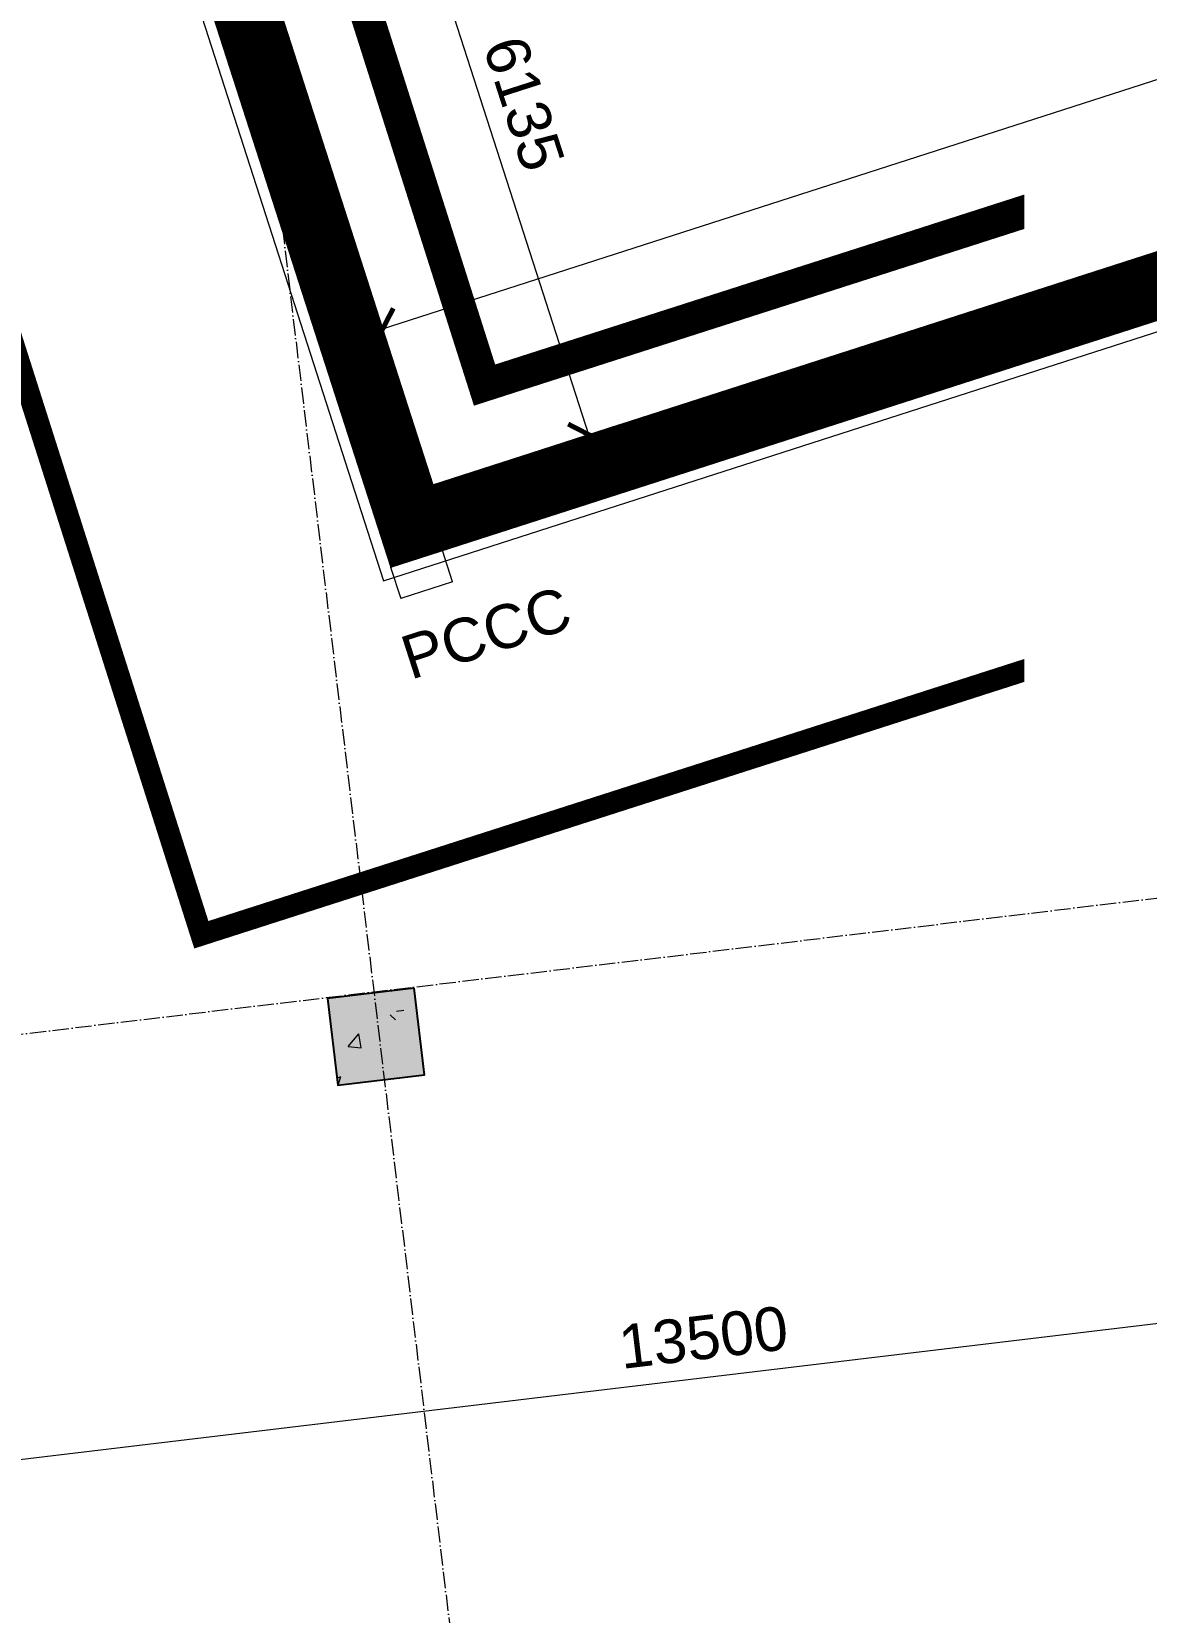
# Model space of a CAD drawing. Header units: millimetres. Extents: x -55734 to 118445, y -16290 to 119028.
# Drawn here: x 73129 to 83343, y 25763 to 40240 of the extents above; entities that cross this region are included whole.
import ezdxf
from ezdxf.xclip import XClip

# ---------------------------------------------------------------- set-up
doc = ezdxf.new("R2010")
doc.units = ezdxf.units.MM
doc.header["$XCLIPFRAME"] = 0
for name, pattern in [('Grid Line', [4.2, 3, -0.6, 0, -0.6]), ('HIDDEN2', [4.7625, 3.175, -1.5875]), ('PHANTOM', [63.5, 31.75, -6.35, 6.35, -6.35, 6.35, -6.35])]:
    doc.linetypes.add(name, pattern=pattern)
doc.layers.get('Defpoints').update_dxf_attribs({"color": 230})
doc.layers.add('CGXD', color=5, linetype='HIDDEN2')
doc.layers.add('RD-AB', color=4, linetype='PHANTOM')
for name, color, linetype, lineweight in [('CHU', 181, 'Continuous', 5), ('DIM', 1, 'Continuous', 5), ('HATCH-1', 8, 'Continuous', 5), ('NET CAT', 3, 'Continuous', 5), ('NET THAY 2', 55, 'Continuous', 5), ('NET-CAT', 3, 'Continuous', 15), ('NET-THAY', 2, 'Continuous', 9), ('THIET BI', 44, 'Continuous', 5), ('TRUC', 225, 'Continuous', 5), ('X-COT HAM$0$LC.HA', 8, 'Continuous', 9)]:
    doc.layers.add(name, color=color, linetype=linetype, lineweight=lineweight)
doc.styles.add('Arial_14', font='arial_0.ttf', dxfattribs={"height": 1.8})
doc.styles.add('TA1', font='arial_0.ttf')
doc.dimstyles.new('D_200_KTx2', dxfattribs={"dimtxt": 400, "dimasz": 300, "dimexe": 300, "dimexo": 300, "dimgap": 160, "dimtad": 1, "dimdec": 0, "dimzin": 9, "dimtxsty": 'TA1', "dimblk": 'ARCHTICK', "dimcen": 1, "dimdle": 300, "dimclrd": 256, "dimclre": 256, "dimclrt": 7, "dimadec": 0, "dimazin": 0, "dimtfac": 1, "dimtdec": 0, "dimtix": 1, "dimtmove": 1, "dimatfit": 3, "dimldrblk": 'ARCHTICK', "dimfxl": 0, "dimtolj": 1, "dimtzin": 0, "dimlwd": -1, "dimlwe": -1, "dimarcsym": 0})

# ---------------------------------------------------------------- blocks, each defined once
blk = doc.blocks.new('_ArchTick')
at = {"color": 0, "const_width": 0.15}
blk.add_lwpolyline([(-0.5, -0.5), (0.5, 0.5)], dxfattribs=at)
blk = doc.blocks.new('*D21')
at = {"layer": 'Defpoints', "color": 0, "transparency": 16777216}
for p in [(74574, 43390), (74925, 41929), (44343, 34586)]:
    blk.add_point(p, dxfattribs=at)
at = {"layer": 'DIM', "transparency": 16777216}
for p, q in [((74855, 42221), (74504, 43682)), ((43700, 35977), (74866, 43460)), ((44273, 34878), (43922, 36339))]:
    blk.add_line(p, q, dxfattribs=at)
at = {"layer": 'DIM', "transparency": 16777216, "xscale": 300, "yscale": 300, "zscale": 300}
for p, rotation in [((74574, 43390), 13.50200419172087), ((43992, 36047), 193.5020041917208)]:
    blk.add_blockref('_ArchTick', p, dxfattribs=dict(at, rotation=rotation))
at = {"layer": 'DIM', "color": 7, "transparency": 16777216, "insert": (59198, 40073), "char_height": 400, "attachment_point": 5, "rotation": 13.502, "style": 'TA1'}
blk.add_mtext('\\A1;31452', dxfattribs=at)
blk = doc.blocks.new('*D22')
at = {"layer": 'Defpoints', "color": 0, "transparency": 16777216}
for p in [(76353, 42389), (74925, 41929), (76806, 36089)]:
    blk.add_point(p, dxfattribs=at)
at = {"layer": 'DIM', "transparency": 16777216}
for p, q in [((78326, 36264), (76261, 42675)), ((75211, 42021), (76638, 42481)), ((77092, 36181), (78519, 36641))]:
    blk.add_line(p, q, dxfattribs=at)
at = {"layer": 'DIM', "transparency": 16777216, "xscale": 300, "yscale": 300, "zscale": 300}
for p, rotation in [((76353, 42389), 107.8521402097443), ((78234, 36549), 287.8521402097443)]:
    blk.add_blockref('_ArchTick', p, dxfattribs=dict(at, rotation=rotation))
at = {"layer": 'DIM', "color": 7, "transparency": 16777216, "insert": (77640, 39581), "char_height": 400, "attachment_point": 5, "rotation": 287.8521, "style": 'TA1'}
blk.add_mtext('\\A1;6135', dxfattribs=at)
blk = doc.blocks.new('*D23')
at = {"layer": 'Defpoints', "color": 0, "transparency": 16777216}
for p in [(96714, 44077), (97174, 42649), (76806, 36089)]:
    blk.add_point(p, dxfattribs=at)
at = {"layer": 'DIM', "transparency": 16777216}
for p, q in [((97082, 42935), (96622, 44363)), ((76061, 37425), (96999, 44169)), ((76714, 36375), (76254, 37803))]:
    blk.add_line(p, q, dxfattribs=at)
at = {"layer": 'DIM', "transparency": 16777216, "xscale": 300, "yscale": 300, "zscale": 300}
for p, rotation in [((96714, 44077), 17.85214020974412), ((76346, 37517), 197.8521402097441)]:
    blk.add_blockref('_ArchTick', p, dxfattribs=dict(at, rotation=rotation))
at = {"layer": 'DIM', "color": 7, "transparency": 16777216, "insert": (86418, 41144), "char_height": 400, "attachment_point": 5, "rotation": 17.8521, "style": 'TA1'}
blk.add_mtext('\\A1;21398', dxfattribs=at)
blk = doc.blocks.new('A$C1F0A2BF7')
at = {"layer": 'CGXD', "ltscale": 200, "const_width": 200, "elevation": 0}
blk.add_lwpolyline([(96759, 45315), (136492, 50242), (170214, 54174), (170586, 54218), (168912, 58286), (165479, 66501), (165409, 66480), (161217, 75349), (153561, 72891), (130418, 65461), (128403, 71789), (125832, 71058), (118267, 69300), (97389, 64252)], dxfattribs=at)
at = {"layer": 'RD-AB', "ltscale": 30, "const_width": 300, "elevation": 0}
blk.add_lwpolyline([(175144, 53652), (172607, 59818), (167790, 71343), (167566, 71278), (163334, 80229), (152339, 76699), (133013, 70495), (131039, 76696), (124833, 74932), (117345, 73192), (100731, 69175)], dxfattribs=at)
blk = doc.blocks.new('TU PCCC - TU PCCC-552662-MẶT BẰNG HẦM 1')
at = {"layer": 'THIET BI'}
for p, q in [((0, 0), (500, 0)), ((0, 0), (0, -300)), ((500, -300), (500, 0)), ((500, -300), (0, -300))]:
    blk.add_line(p, q, dxfattribs=at)
blk = doc.blocks.new('*D73')
at = {"layer": 'Defpoints', "color": 0, "transparency": 16777216}
for p in [(85831, 30380), (72426, 28775), (86029, 28721)]:
    blk.add_point(p, dxfattribs=at)
at = {"layer": 'DIM', "transparency": 16777216}
for p, q in [((85866, 30082), (86065, 28424)), ((72327, 27080), (86327, 28757)), ((72462, 28477), (72660, 26818))]:
    blk.add_line(p, q, dxfattribs=at)
at = {"layer": 'DIM', "transparency": 16777216, "xscale": 300, "yscale": 300, "zscale": 300}
for p, rotation in [((86029, 28721), 6.830649259233962), ((72625, 27116), 186.830649259234)]:
    blk.add_blockref('_ArchTick', p, dxfattribs=dict(at, rotation=rotation))
at = {"layer": 'DIM', "color": 7, "transparency": 16777216, "insert": (79284, 28280), "char_height": 400, "attachment_point": 5, "rotation": 6.8306, "style": 'TA1', "bg_fill": 3, "box_fill_scale": 1.1, "bg_fill_color": 256, "bg_fill_true_color": 13158600, "bg_fill_transparency": 0}
blk.add_mtext('\\A1;13500', dxfattribs=at)
blk = doc.blocks.new('A$C7BC647D4')
for points in [[(44139, 8967), (45631, -3310), (-3699, -3310), (-3699, 18290), (-8923, 18290), (-11799, 20218), (-11799, 45650), (42773, 45650), (44343, 34586), (74924, 41932), (76806, 36089), (97174, 42649), (104895, 16253)], [(43471, 9491), (44953, -2710), (-3099, -2710), (-3099, 18890), (-8740, 18890), (-11199, 20538), (-11199, 45050), (42252, 45050), (43841, 33849), (74524, 41219), (76419, 35334), (96771, 41889), (104120, 16765)]]:
    blk.add_lwpolyline(points, close=True)
at = {"layer": 'HATCH-1', "const_width": 600}
blk.add_lwpolyline([(43805, 9229), (45292, -3010), (-3399, -3010), (-3399, 18590), (-8831, 18590), (-11499, 20378), (-11499, 45350), (42512, 45350), (44092, 34217), (74724, 41575), (76612, 35712), (96972, 42269), (104507, 16509)], close=True, dxfattribs=at)
blk = doc.blocks.new('X-COT HAM$0$20180221 BF$0$Square - Concrete - 800-2072531-IDEA-1st Storey')
at = {"layer": 'X-COT HAM$0$LC.HA'}
blk.add_hatch(color=256, dxfattribs=at).paths.add_polyline_path([(-400, -400), (400, -400), (400, 400), (-400, 400)], flags=0)
at = {"lineweight": 25}
blk.add_lwpolyline([(-400, -400), (400, -400), (400, 400), (-400, 400)], close=True, dxfattribs=at)
blk = doc.blocks.new('ALC1807-ASCENT PLAZA-KET CAU_rvt-1-MẶT BẰNG HẦM 1')
at = {"rotation": 186.830649259234}
blk.add_blockref('X-COT HAM$0$20180221 BF$0$Square - Concrete - 800-2072531-IDEA-1st Storey', (76285, 31035), dxfattribs=at)

msp = doc.modelspace()

# ---------------------------------------------------------------- hatches: boundary and pattern name
at = {"layer": 'NET CAT'}
h = msp.add_hatch(dxfattribs=at)
h.set_pattern_fill('FP_1', color=256, style=0, pattern_type=2)
h.set_pattern_definition([(50, (0, 0), (1457.472, -127.512), [152.4, -1676.4]), (355, (0, 0), (-281.942, 1528.454), [121.92, -1341.12]), (100.451, (121.5, -10.6), (1175.54, 1400.933), [129.52, -1424.72]), (46.184, (0, 406.4), (2168.632, -336.34), [228.6, -2514.6]), (96.636, (180.7, 378.4), (1899.22, 1979.42), [194.28, -2137.08]), (351.184, (0, 406.4), (1899.24, 1979.4), [182.88, -2011.68]), (21, (203.2, 304.8), (1212.915, -818.121), [152.4, -1676.4]), (326, (203.2, 304.8), (494.417, 1473.504), [121.92, -1341.12]), (71.451, (304.3, 236.6), (1707.337, 655.37), [129.52, -1424.72]), (37.5, (0, 0), (24.7094, 676.4402), [67.056, -1257.808, 67.056, -1294.384, -1346.2]), (37.5, (0, 0), (24.7094, 676.4402), [-2686.304, 67.056, -1279.144]), (7.5, (0, 0), (534.558, 801.444), [67.056, -709.168, 67.056, -1227.328, -513.08]), (7.5, (0, 0), (534.558, 801.444), [-2070.608, 67.056, -446.024]), (327.5, (-453.14, 0), (1084.7275, -45.8312), [67.056, -440.944, 67.056, -1517.904, -2103.12]), (327.5, (-453.14, 0), (1084.7275, -45.8312), [-2092.96, 67.056, -2036.064]), (317.5, (-656.3, 0), (1185.035, 203.414), [67.056, -593.344, 67.056, -985.52, -1493.52]), (317.5, (-656.3, 0), (1185.035, 203.414), [-1712.976, 67.056, -1426.464])])
h.paths.add_polyline_path([(75935.3, 30590.6), (76729.7, 30685.7), (76634.5, 31480.1), (75840.2, 31384.9)], flags=0)
msp.add_hatch(color=256, dxfattribs=at).paths.add_polyline_path([(75935.3, 30590.6), (76729.7, 30685.7), (76634.5, 31480.1), (75840.2, 31384.9)], flags=0)

# ---------------------------------------------------------------- linework, layer by layer
at = {"layer": 'NET CAT', "lineweight": 13}
for p, q in [((76634.5, 31480.1), (75840.2, 31384.9)), ((76634.5, 31480.1), (75840.2, 31384.9)), ((76729.7, 30685.7), (76634.5, 31480.1)), ((76729.7, 30685.7), (76634.5, 31480.1)), ((75840.2, 31384.9), (75935.3, 30590.6)), ((75840.2, 31384.9), (75935.3, 30590.6)), ((75935.3, 30590.6), (76729.7, 30685.7)), ((75935.3, 30590.6), (76729.7, 30685.7))]:
    msp.add_line(p, q, dxfattribs=at)

# ---------------------------------------------------------------- block references
at = {"lineweight": 5, "rotation": 17.8521402097441}
msp.add_blockref('TU PCCC - TU PCCC-552662-MẶT BẰNG HẦM 1', (76418.8, 35334.3), dxfattribs=at)
at = {"layer": 'NET THAY 2'}
ref = msp.add_blockref('A$C1F0A2BF7', (-55733.8, -33492.4, 0), dxfattribs=at)
XClip(ref).set_block_clipping_path([(-27462.6186291156, 51738.6749988016), (137958.5174097056, 152520.3806320981)])

# ---------------------------------------------------------------- dimensions: what is measured, and where the dimension line sits
at = {"layer": 'DIM'}
for p1, p2, distance, picture, middle in [((76806, 36089.4), (97173.8, 42649.2), 1500, '*D23', (86418.3, 41143.9)), ((44342.7, 34586), (74925.1, 41929.3), 1502.6, '*D21', (59198, 40073)), ((76806, 36089.4), (74925.1, 41929.3), -1499.9, '*D22', (77640, 39580.9))]:
    dim = msp.add_aligned_dim(p1=p1, p2=p2, distance=distance, dimstyle='D_200_KTx2', dxfattribs=at)
    dim.commit()
    dim.dimension.update_dxf_attribs({"geometry": picture, "text_midpoint": middle})

# ---------------------------------------------------------------- next in the draw order: texts
at = {"layer": 'CHU', "color": 7, "insert": (76478.7, 34682.2), "char_height": 400, "width": 1644.28, "attachment_point": 1, "rotation": 17.85214, "line_spacing_factor": 0.936439, "style": 'Arial_14', "bg_fill": 3, "box_fill_scale": 1.25, "bg_fill_color": 256, "bg_fill_true_color": 13158600, "bg_fill_transparency": 0}
msp.add_mtext('\\pt2540,5080,7620,10160,12700,15240,17780,20320,22860,25400,27940,30480,33020,35560,38100,40640,43180,45720,48260,50800,53340,55880,58420,60960,63500,66040,68580,71120,73660,76200,78740,81280;PCCC', dxfattribs=at)

# ---------------------------------------------------------------- next in the draw order: dimensions: what is measured, and where the dimension line sits
at = {"layer": 'DIM'}
dim = msp.add_linear_dim(base=(86029.3, 28721.4), p1=(72426.1, 28774.6), p2=(85830.6, 30380.3), angle=186.83065, dimstyle='D_200_KTx2', override={"dimtfill": 1, "dimarcsym": 2}, dxfattribs=at)
dim.commit()
dim.dimension.update_dxf_attribs({"geometry": '*D73', "text_midpoint": (79283.7, 28280.3)})

# ---------------------------------------------------------------- next in the draw order: linework, layer by layer
at = {"layer": 'NET-THAY'}
msp.add_lwpolyline([(43360, 9578.1), (44840.5, -2610.1), (-2999.5, -2610.1), (-2999.5, 18989.9), (-8709.8, 18989.9), (-11099.5, 20591.2), (-11099.5, 44949.9), (42164.8, 44949.9), (43757.8, 33725.6), (74456.9, 41099.6), (76354.3, 35208.5), (96703.8, 41762.5), (103990.8, 16849.9)], close=True, dxfattribs=at)
at = {"layer": 'TRUC', "linetype": 'Grid Line', "ltscale": 50}
for p, q in [((75102.4, 41153.2), (79069.1, 8030.3)), ((41613, 27295), (106131, 35023.3))]:
    msp.add_line(p, q, dxfattribs=at)

# ---------------------------------------------------------------- next in the draw order: block references
at = {"layer": 'NET-CAT'}
for name in ['A$C7BC647D4', 'ALC1807-ASCENT PLAZA-KET CAU_rvt-1-MẶT BẰNG HẦM 1']:
    msp.add_blockref(name, (0, 0), dxfattribs=at)

doc.saveas('drawing.dxf')
